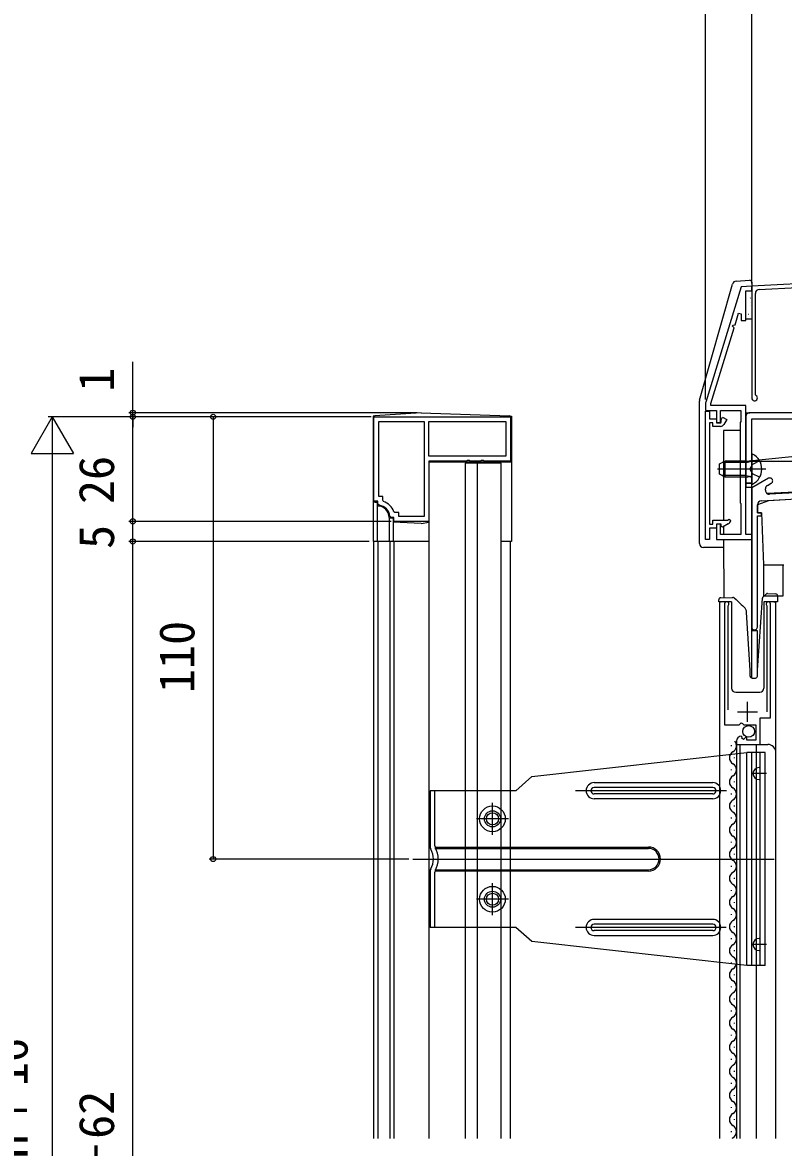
# Model space of a CAD drawing. Units: millimetres, scale not verified. Extents: x -525 to 525, y -783 to 778.
# Drawn here: x -292.4 to -103.1, y 186.5 to 466.3 of the extents above; entities that cross this region are included whole.
import ezdxf
from ezdxf.enums import TextEntityAlignment as Align

# ---------------------------------------------------------------- set-up
doc = ezdxf.new("R2010")
doc.units = ezdxf.units.MM
doc.header["$LTSCALE"] = 4
for name, color, linetype in [('0-2_YKK_11', 7, 'Continuous'), ('0-3_YKK_11E', 7, 'Continuous'), ('0-4_YKK_12', 2, 'Continuous'), ('0-5_YKK_13', 4, 'Continuous'), ('0-6_YKK_D', 6, 'Continuous'), ('0-8_YSS_K', 3, 'Continuous')]:
    doc.layers.add(name, color=color, linetype=linetype)
doc.styles.add('ＭＳ ゴシック', font='')
doc.styles.get('ＭＳ ゴシック').set_extended_font_data('MS Gothic')

msp = doc.modelspace()

# ---------------------------------------------------------------- linework, layer by layer
at = {"layer": '0-2_YKK_11'}
for p, q in [((-107.603, 349.932), (-107.603, 350.269)), ((-107.103, 351.135), (-106.135, 351.694)), ((-108.655, 347.321), (-93.729, 348.103)), ((-112.053, 292.3), (-112.053, 297.3)), ((-114.553, 294.8), (-109.553, 294.8))]:
    msp.add_line(p, q, dxfattribs=at)
for points in [[(-112.503, 338.9), (-112.503, 371), (-121.203, 371), (-121.203, 371.504), (-115.403, 390.314), (-115.796, 390.737), (-115.728, 390.958), (-115.165, 391.086), (-114.284, 393.944), (-113.603, 393.841), (-113.603, 392.2), (-112.503, 392.2), (-112.503, 399.52), (-111.003, 399.598), (-111.003, 400.7), (-113.603, 400.564), (-122.458, 371.844)], [(-122.503, 371.549), (-122.503, 369.8), (-119.803, 369.8), (-119.803, 366.8), (-118.803, 366.8), (-118.803, 369.8), (-113.703, 369.8), (-113.703, 367), (-113.903, 366.8), (-113.903, 346.8), (-113.703, 346.6), (-113.703, 338.9), (-118.803, 338.9), (-118.803, 341.5), (-119.803, 341.5), (-119.803, 337.7), (-111.003, 337.7), (-111.003, 338.9), (-112.503, 338.9)], [(-122.503, 337.7), (-122.503, 369.6), (-121.503, 369.6), (-121.503, 367.7), (-119.803, 367.7), (-119.803, 366.7), (-118.723, 366.7), (-118.612, 366.891), (-118.612, 367.191), (-118.612, 367.491), (-118.242, 368.132), (-117.203, 367.532), (-117.914, 366.3)], [(-205, 368.198), (-171, 368.198), (-171, 357.198), (-177.542, 357.198), (-177.725, 357.318), (-178.275, 357.318), (-178.458, 357.198), (-181.042, 357.198), (-181.225, 357.318), (-181.775, 357.318), (-181.958, 357.198), (-191.3, 357.198), (-191.3, 342.198), (-200, 342.198), (-200, 343.198), (-200.714, 343.198), (-201.012, 343.471)], [(-203.727, 346.186), (-204, 346.485), (-204, 347.198), (-205, 347.198), (-205, 368.198)], [(-202.6, 347.158), (-202.8, 347.441), (-202.8, 348.398), (-203.8, 348.398), (-203.8, 366.998), (-192.5, 366.998)], [(-192.5, 366.998), (-192.5, 343.398), (-198.8, 343.398), (-198.8, 344.398), (-199.757, 344.398), (-200.04, 344.598)], [(-118.78, 365.8), (-120.703, 365.8), (-120.703, 366.7), (-121.503, 366.7), (-121.503, 341.5), (-120.703, 341.5), (-120.703, 342.5), (-117.025, 342.5), (-116.611, 342.739), (-116.177, 342.384)], [(-106.835, 352.906), (-111.003, 350.5), (-111.003, 315.9)], [(-92.203, 349.685), (-106.551, 348.933)], [(-109.603, 315.9), (-109.603, 343.6), (-108.603, 343.6), (-108.603, 344.3), (-109.603, 344.3), (-109.603, 346.322)], [(-116.848, 341.563), (-118.303, 340.723), (-118.603, 340.896), (-118.603, 341.5), (-119.803, 341.5), (-119.803, 340.5), (-121.503, 340.5), (-121.503, 337.7), (-122.503, 337.7)], [(-117.803, 321.65), (-117.803, 291.6), (-114.172, 291.6), (-113.631, 292.053), (-113.303, 291.9), (-113.003, 291.6), (-110.003, 291.6), (-110.003, 287.8), (-112.203, 287.8), (-112.203, 288.434), (-112.45, 288.536), (-113.027, 287.959), (-113.495, 288.229), (-113.41, 288.548), (-113.621, 288.799)], [(-116.853, 295.3), (-116.853, 321.168), (-116.8, 321.338)], [(-114.803, 287.505), (-114.803, 286.7), (-108.903, 286.7), (-108.903, 293.303), (-106.303, 293.303), (-106.303, 321.65)], [(-107.306, 321.338), (-107.253, 321.168), (-107.253, 294.8)]]:
    msp.add_lwpolyline(points, dxfattribs=at)
msp.add_lwpolyline([(-172.2, 358.398), (-191.3, 358.398), (-191.3, 366.998), (-172.2, 366.998)], close=True, dxfattribs=at)
for centre, radius, start, end in [((-121.503, 371.549), 1, 162.86303, 179.99991), ((-118.78, 366.8), 1, 270, 330.00002), ((-106.485, 352.3), 0.7, 299.99998, 120), ((-106.603, 350.269), 1, 119.99998, 180), ((-106.603, 349.932), 1, 179.99999, 272.99998), ((-204, 343.198), 4.2, 19.46988, 70.52764), ((-108.603, 346.322), 1, 93, 179.99997), ((-204, 343.198), 3, 5.21541, 84.78349), ((-117.598, 342.862), 1.5, 300.00001, 341.40962), ((-117.253, 321.65), 0.55, 325.43955, 179.99998), ((-106.853, 321.65), 0.55, 0.00002, 214.56068), ((-110.303, 315.9), 0.7, 179.99999, 0.00001), ((-113.503, 287.505), 1.3, 95.21588, 180)]:
    msp.add_arc(centre, radius, start, end, dxfattribs=at)
at = {"layer": '0-3_YKK_11E'}
msp.add_line((-109.155, 399.896), (-99.588, 400.397), dxfattribs=at)
for points in [[(-70.003, 402.2), (-82.381, 402.2), (-91.045, 401.746), (-91.222, 401.617), (-91.771, 401.588), (-91.961, 401.698), (-111.003, 400.7), (-111.003, 372.9)], [(-109.953, 373.506), (-110.103, 373.766), (-110.103, 398.897)]]:
    msp.add_lwpolyline(points, dxfattribs=at)
for centre, radius, start, end in [((-109.103, 398.897), 1, 93.00003, 180), ((-110.303, 372.9), 0.7, 180.00001, 60)]:
    msp.add_arc(centre, radius, start, end, dxfattribs=at)
at = {"layer": '0-4_YKK_12'}
for p, q in [((-179.3, 356.7), (-179.3, 188.7)), ((-111.003, 341.398), (-111.003, 350.7)), ((-90, 350), (-107.159, 349.101)), ((-111.003, 303.2), (-111.003, 348.7)), ((-118.004, 340.896), (-118.004, 338.898)), ((-205, 188.7), (-205, 337.2)), ((-204.005, 337.2), (-204.005, 188.7)), ((-201, 337.2), (-201, 188.7)), ((-200, 337.2), (-200, 188.7)), ((-191.3, 337.2), (-191.3, 188.7)), ((-171, 188.7), (-171, 337.2)), ((-118.004, 337.7), (-117.934, 323.213)), ((-116.003, 322.2), (-119.003, 322.2)), ((-119.003, 322.2), (-119.003, 188.7)), ((-116.003, 322.2), (-116.003, 300.7)), ((-105.003, 322.2), (-108.003, 322.2)), ((-108.003, 322.2), (-108.003, 300.7)), ((-105.003, 188.7), (-105.003, 322.2)), ((-109.606, 315), (-111.006, 315)), ((-109.603, 305.2), (-109.603, 315)), ((-115.003, 299.7), (-109.003, 299.7)), ((-116.063, 286.296), (-116.063, 286.496)), ((-114.803, 286.7), (-114.803, 188.7)), ((-114.803, 286.7), (-107.003, 286.7)), ((-114.003, 286.7), (-114.003, 188.7)), ((-109.803, 188.7), (-109.803, 286.7)), ((-115.303, 283.296), (-115.303, 283.496)), ((-116.063, 280.296), (-116.063, 280.496)), ((-115.303, 277.296), (-115.303, 277.496)), ((-116.063, 274.296), (-116.063, 274.496)), ((-115.303, 271.296), (-115.303, 271.496)), ((-116.063, 268.296), (-116.063, 268.496)), ((-115.303, 265.296), (-115.303, 265.496)), ((-116.063, 262.296), (-116.063, 262.496)), ((-115.303, 259.296), (-115.303, 259.496)), ((-116.063, 256.296), (-116.063, 256.496)), ((-115.303, 253.296), (-115.303, 253.496)), ((-116.063, 250.296), (-116.063, 250.496)), ((-115.303, 247.296), (-115.303, 247.496)), ((-116.063, 244.296), (-116.063, 244.496)), ((-115.303, 241.296), (-115.303, 241.496)), ((-116.063, 238.296), (-116.063, 238.496)), ((-115.303, 235.296), (-115.303, 235.496)), ((-116.063, 232.296), (-116.063, 232.496)), ((-115.303, 229.296), (-115.303, 229.496)), ((-116.063, 226.296), (-116.063, 226.496)), ((-115.303, 223.296), (-115.303, 223.496)), ((-116.063, 220.296), (-116.063, 220.496)), ((-115.303, 217.296), (-115.303, 217.496)), ((-116.063, 214.296), (-116.063, 214.496)), ((-115.303, 211.296), (-115.303, 211.496)), ((-116.063, 208.296), (-116.063, 208.496)), ((-115.303, 205.296), (-115.303, 205.496)), ((-116.063, 202.296), (-116.063, 202.496)), ((-115.303, 199.296), (-115.303, 199.496)), ((-116.063, 196.296), (-116.063, 196.496)), ((-115.303, 193.296), (-115.303, 193.496)), ((-116.063, 190.296), (-116.063, 190.496))]:
    msp.add_line(p, q, dxfattribs=at)
for points in [[(-113.903, 364.8), (-118.004, 364.8), (-118.004, 342.5)], [(-173.3, 188.7), (-173.3, 356.7), (-182.3, 356.7), (-182.3, 188.7)]]:
    msp.add_lwpolyline(points, dxfattribs=at)
for centre, radius, start, end in [((-115.003, 300.7), 1, 180, 270), ((-109.003, 300.7), 1, 270, 0), ((-116.521, 286.396), 1.718, 299.20254, 40.19407), ((-107.003, 284.7), 2, 0, 90), ((-114.844, 283.396), 1.718, 119.20254, 240.79746), ((-116.521, 280.396), 1.718, 299.20254, 60.79746), ((-114.844, 277.396), 1.718, 119.20254, 240.79746), ((-116.521, 274.396), 1.718, 299.20254, 60.79746), ((-114.844, 271.396), 1.718, 119.20254, 240.79746), ((-116.521, 268.396), 1.718, 299.20254, 60.79746), ((-114.844, 265.396), 1.718, 119.20254, 240.79746), ((-116.521, 262.396), 1.718, 299.20254, 60.79746), ((-114.844, 259.396), 1.718, 119.20254, 240.79746), ((-116.521, 256.396), 1.718, 299.20254, 60.79746), ((-114.844, 253.396), 1.718, 119.20254, 240.79746), ((-116.521, 250.396), 1.718, 299.20254, 60.79746), ((-114.844, 247.396), 1.718, 119.20254, 240.79746), ((-116.521, 244.396), 1.718, 299.20254, 60.79746), ((-114.844, 241.396), 1.718, 119.20254, 240.79746), ((-116.521, 238.396), 1.718, 299.20254, 60.79746), ((-114.844, 235.396), 1.718, 119.20254, 240.79746), ((-116.521, 232.396), 1.718, 299.20254, 60.79746), ((-114.844, 229.396), 1.718, 119.20254, 240.79746), ((-116.521, 226.396), 1.718, 299.20254, 60.79746), ((-114.844, 223.396), 1.718, 119.20254, 240.79746), ((-116.521, 220.396), 1.718, 299.20254, 60.79746), ((-114.844, 217.396), 1.718, 119.20254, 240.79746), ((-116.521, 214.396), 1.718, 299.20254, 60.79746), ((-114.844, 211.396), 1.718, 119.20254, 240.79746), ((-116.521, 208.396), 1.718, 299.20254, 60.79746), ((-114.844, 205.396), 1.718, 119.20254, 240.79746), ((-116.521, 202.396), 1.718, 299.20254, 60.79746), ((-114.844, 199.396), 1.718, 119.20254, 240.79746), ((-116.521, 196.396), 1.718, 299.20254, 60.79746), ((-114.844, 193.396), 1.718, 119.20254, 240.79746), ((-116.521, 190.396), 1.718, 299.20254, 60.79746), ((-114.844, 187.396), 1.718, 119.20254, 130.58973)]:
    msp.add_arc(centre, radius, start, end, dxfattribs=at)
at = {"layer": '0-5_YKK_13'}
for p, q in [((-123.965, 372.334), (-115.776, 401.238)), ((-114.874, 401.963), (-111.533, 402.167)), ((-111.003, 401.668), (-111.003, 400.384)), ((-111.385, 397.722), (-111.339, 397.81)), ((-111.378, 396.737), (-111.371, 396.744)), ((-111.241, 395.89), (-111.197, 395.914)), ((-111.884, 393.698), (-111.84, 393.722)), ((-111.533, 392.55), (-111.527, 392.557)), ((-124.003, 336.7), (-124.003, 372.061)), ((-204.733, 368.429), (-205.2, 368.398)), ((-205.2, 368.398), (-205.2, 367.924)), ((-205.2, 367.931), (-205.2, 337.198)), ((-193.2, 369.198), (-204.733, 368.429)), ((-193.2, 369.198), (-171.282, 368.416)), ((-171.282, 368.416), (-170.8, 368.398)), ((-170.8, 368.398), (-170.8, 367.911)), ((-170.8, 367.916), (-170.8, 337.198)), ((-12.503, 369.2), (-111.503, 369.2)), ((-111.003, 358.796), (-111.003, 351.604)), ((-191.3, 356.998), (-191.3, 337.198)), ((-191.3, 356.998), (-170.8, 356.998)), ((-119.003, 356.5), (-117.603, 357.2)), ((-119.003, 353.9), (-119.003, 356.5)), ((-112.403, 356.821), (-118.361, 356.821)), ((-112.403, 357.2), (-117.603, 357.2)), ((-117.603, 353.2), (-117.603, 357.2)), ((-112.403, 353.2), (-112.403, 357.2)), ((-112.403, 357.2), (-111.59, 357.055)), ((-112.403, 356.821), (-111.388, 357.061)), ((-111.461, 355.2), (-110.852, 356.345)), ((-109.037, 357.25), (-110.852, 356.345)), ((-107.503, 355.2), (-119.491, 355.2)), ((-117.603, 353.2), (-119.003, 353.9)), ((-112.403, 353.579), (-118.361, 353.579)), ((-112.403, 353.2), (-117.603, 353.2)), ((-112.403, 353.579), (-111.388, 353.339)), ((-112.403, 353.2), (-111.59, 353.345)), ((-111.461, 355.2), (-110.852, 354.055)), ((-109.037, 353.15), (-110.852, 354.055)), ((-112.503, 351.7), (-111.003, 351.698)), ((-111.003, 351.7), (-112.503, 351.698)), ((-106.872, 347.294), (-109.603, 346.3)), ((-102.603, 347.518), (-106.872, 347.294)), ((-204, 345.998), (-204.2, 345.998)), ((-109.603, 346.3), (-109.603, 344.3)), ((-109.603, 344.3), (-108.553, 344.3)), ((-108.553, 344.3), (-108.103, 331.4)), ((-201.2, 343.198), (-201.2, 337.198)), ((-200.2, 342.998), (-201.2, 342.998)), ((-200.2, 342.998), (-200.2, 337.198)), ((-193.2, 341.698), (-200.2, 341.998)), ((-193.2, 341.698), (-191.3, 341.998)), ((-191.3, 337.2), (-205.2, 337.2)), ((-170.8, 337.198), (-173.3, 337.198)), ((-118.004, 335.7), (-123.003, 335.7)), ((-108.103, 331.4), (-103.203, 331.4)), ((-108.103, 331.4), (-108.103, 323.7)), ((-103.203, 331.4), (-103.003, 331.4)), ((-103.203, 323.7), (-103.203, 331.4)), ((-119.196, 322.169), (-119.213, 322.668)), ((-118.731, 323.186), (-115.875, 323.285)), ((-118.696, 322.186), (-118.596, 322.19)), ((-109.602, 305.217), (-108.354, 323.056)), ((-108.196, 323.387), (-107.42, 324.111)), ((-108.103, 323.7), (-103.203, 323.7)), ((-107.062, 324.245), (-105.04, 324.174)), ((-105.51, 322.19), (-105.11, 322.176)), ((-104.558, 323.657), (-104.61, 322.158)), ((-111.403, 305.2), (-112.279, 319.53)), ((-111.403, 303.7), (-111.403, 305.2)), ((-109.603, 303.7), (-109.603, 305.183)), ((-110.903, 303.2), (-110.103, 303.2)), ((-165.703, 278.7), (-112.203, 284.7)), ((-107.703, 284.7), (-112.203, 284.7)), ((-111.003, 231.7), (-111.003, 284.7)), ((-108.903, 231.7), (-108.903, 284.7)), ((-107.703, 231.7), (-107.703, 284.7)), ((-109.198, 280.95), (-108.903, 280.95)), ((-150.203, 277.2), (-120.703, 277.2)), ((-107.323, 279.45), (-111.003, 279.45)), ((-109.198, 277.95), (-108.903, 277.95)), ((-191.003, 275.2), (-191.003, 261.14)), ((-171.003, 275.2), (-191.003, 275.2)), ((-189.803, 261.45), (-189.803, 275.2)), ((-117.269, 275.2), (-154.848, 275.2)), ((-120.703, 276), (-150.203, 276)), ((-120.703, 274.4), (-150.203, 274.4)), ((-175.503, 264.2), (-175.503, 272.2)), ((-120.703, 273.2), (-150.203, 273.2)), ((-171.503, 268.2), (-179.503, 268.2)), ((-189.803, 261.193), (-171.003, 261.193)), ((-189.803, 260.853), (-171.003, 260.853)), ((-171.003, 261.193), (-136.696, 261.193)), ((-171.003, 260.853), (-136.696, 260.853)), ((-195.32, 258.2), (-105.421, 258.2)), ((-191.003, 255.261), (-191.003, 241.2)), ((-189.803, 255.547), (-171.003, 255.547)), ((-189.803, 241.2), (-189.803, 254.951)), ((-171.003, 255.207), (-189.769, 255.207)), ((-171.003, 255.547), (-136.696, 255.547)), ((-136.696, 255.207), (-171.003, 255.207)), ((-175.503, 244.2), (-175.503, 252.2)), ((-171.503, 248.2), (-179.503, 248.2)), ((-171.003, 241.2), (-191.003, 241.2)), ((-169.703, 241.2), (-171.003, 241.2)), ((-165.703, 237.7), (-169.703, 241.2)), ((-117.352, 241.2), (-154.821, 241.2)), ((-120.703, 243.2), (-150.203, 243.2)), ((-120.703, 242), (-150.203, 242)), ((-120.703, 240.4), (-150.203, 240.4)), ((-150.203, 239.2), (-120.703, 239.2)), ((-109.198, 238.45), (-108.903, 238.45)), ((-112.203, 231.7), (-165.703, 237.7)), ((-107.323, 236.95), (-110.973, 236.95)), ((-109.198, 235.45), (-108.903, 235.45))]:
    msp.add_line(p, q, dxfattribs=at)
msp.add_lwpolyline([(-111.003, 392.52), (-112.503, 392.52), (-112.503, 399.52), (-111.003, 399.52)], close=True, dxfattribs=at)
msp.add_lwpolyline([(-111.003, 392.52), (-112.503, 392.52), (-112.503, 399.52), (-111.003, 399.52)], close=True, dxfattribs=at)
for points in [[(-112.503, 368.2), (-112.503, 350.7), (-111.003, 350.7), (-111.003, 367.7), (-12.503, 367.7), (-12.503, 369.2)], [(-204.7, 346.998), (-204.2, 346.998), (-204.2, 337.198)], [(-118.696, 322.186), (-118.794, 322.183), (-118.887, 322.179), (-118.974, 322.176), (-119.049, 322.174), (-119.112, 322.172), (-119.158, 322.17), (-119.186, 322.169), (-119.196, 322.169)], [(-115.875, 323.285), (-115.763, 323.289), (-115.721, 323.291)], [(-115.363, 323.157), (-114.904, 322.729), (-114.451, 322.306), (-114.014, 321.898), (-113.608, 321.52), (-113.258, 321.194), (-113.005, 320.958), (-112.912, 320.871)], [(-104.61, 322.158), (-104.62, 322.159), (-104.648, 322.16), (-104.694, 322.161), (-104.756, 322.163), (-104.832, 322.166), (-104.919, 322.169), (-105.012, 322.172), (-105.11, 322.176)], [(-107.703, 231.7), (-112.203, 231.7), (-112.203, 284.7)], [(-165.703, 278.7), (-169.703, 275.2), (-171.003, 275.2)]]:
    msp.add_lwpolyline(points, dxfattribs=at)
for centre, radius in [((-111.77, 289.95), 1.45), ((-175.503, 268.2), 3.2), ((-175.503, 268.2), 2), ((-175.503, 268.2), 1.5), ((-175.503, 248.2), 3.2), ((-175.503, 248.2), 2), ((-175.503, 248.2), 1.5)]:
    msp.add_circle(centre, radius, dxfattribs=at)
for centre, radius, start, end in [((-114.813, 400.965), 1, 93.5, 164.18081), ((-111.503, 401.668), 0.5, 0, 93.5), ((-123.003, 372.061), 1, 164.18081, 180), ((-204.7, 367.931), 0.5, 93.81407, 180), ((-171.3, 367.916), 0.5, 0, 87.95459), ((-111.503, 368.2), 1, 89.99998, 180.00002), ((-110.849, 358.796), 0.154, 62.71904, 180), ((-112.703, 355.2), 4.2, 297.28096, 62.71904), ((-111.503, 357.548), 0.5, 259.90904, 0), ((-111.503, 352.852), 0.5, 0, 100.09096), ((-110.849, 351.604), 0.154, 180, 297.28096), ((-204.7, 347.498), 0.5, 180, 270), ((-204, 343.198), 2.8, 360, 90), ((-123.003, 336.7), 1, 180, 270), ((-118.714, 322.686), 0.5, 92, 182), ((-115.704, 322.791), 0.5, 47, 92), ((-107.855, 323.022), 0.5, 133, 176), ((-107.079, 323.745), 0.5, 88, 133), ((-105.057, 323.675), 0.5, 358, 88), ((-114.276, 319.408), 2, 3.5, 47), ((-109.103, 305.183), 0.5, 176, 180), ((-110.903, 303.7), 0.5, 180, 270), ((-110.103, 303.7), 0.5, 270, 0), ((-109.198, 279.45), 1.5, 90, 270), ((-150.203, 275.2), 2, 90, 270), ((-120.703, 275.2), 2, 270, 90), ((-150.203, 275.2), 0.8, 90, 270), ((-120.703, 275.2), 0.8, 270, 90), ((-190.003, 261.14), 1, 180, 210.45031), ((-195.003, 258.2), 4.8, 329.54969, 30.45031), ((-188.803, 261.45), 1, 180, 207.66045), ((-195.003, 258.2), 6, 332.33955, 27.66045), ((-136.696, 258.2), 2.993, 270, 90), ((-136.696, 258.2), 2.653, 270, 90), ((-190.003, 255.261), 1, 149.54969, 180), ((-188.803, 254.951), 1, 152.33955, 180), ((-150.203, 241.2), 2, 90, 270), ((-150.203, 241.2), 0.8, 90, 270), ((-120.703, 241.2), 2, 270, 90), ((-120.703, 241.2), 0.8, 270, 90), ((-109.198, 236.95), 1.5, 90, 270)]:
    msp.add_arc(centre, radius, start, end, dxfattribs=at)
at = {"layer": '0-6_YKK_D'}
for p, q in [((-122.503, 372.549), (-122.503, 526.375)), ((-111.003, 401.384), (-111.003, 526.375)), ((-111.003, 401.384), (-111.003, 526.375)), ((-111.003, 401.384), (-111.003, 506.375)), ((-265, 369.198), (-265, 381.912)), ((-285, 368.198), (-290.25, 359.105)), ((-205.7, 368.198), (-286, 368.198)), ((-285, 368.198), (-279.75, 359.105)), ((-285, 368.198), (-285, 350.012)), ((-194.2, 369.198), (-266, 369.198)), ((-219.001, 368.198), (-266, 368.198)), ((-205.7, 368.198), (-266, 368.198)), ((-265, 368.198), (-265, 369.198)), ((-265, 342.198), (-265, 368.198)), ((-265, 368.198), (-265, 365.648)), ((-205.7, 368.198), (-246, 368.198)), ((-245, 368.198), (-245, 258.2)), ((-290.25, 359.105), (-279.75, 359.105)), ((-285, 357.698), (-285, 27.698)), ((-200.7, 342.198), (-266, 342.198)), ((-200.7, 342.198), (-266, 342.198)), ((-265, 337.2), (-265, 342.198)), ((-206.2, 337.2), (-266, 337.2)), ((-206.2, 337.2), (-266, 337.2)), ((-265, 48.198), (-265, 337.2)), ((-196.32, 258.2), (-246, 258.2))]:
    msp.add_line(p, q, dxfattribs=at)
for centre in [(-265, 369.198), (-265, 368.198), (-265, 368.198), (-245, 368.198), (-265, 342.198), (-265, 342.198), (-265, 337.2), (-265, 337.2), (-245, 258.2)]:
    msp.add_circle(centre, 0.637, dxfattribs=at)
at = {"layer": '0-8_YSS_K'}
for q in [(-112.503, 368.2), (-111.503, 369.2)]:
    msp.add_line((-112.503, 369.2), q, dxfattribs=at)
for points in [[(-112.503, 357.2), (5.997, 357.2), (5.997, 369.2)], [(-112.503, 357.2), (5.997, 369.2), (-12.503, 369.2)]]:
    msp.add_lwpolyline(points, dxfattribs=at)

# ---------------------------------------------------------------- texts
at = {"layer": '0-6_YKK_D', "style": 'ＭＳ ゴシック'}
for s, p in [('1', (-267, 374.457)), ('26', (-267, 346.505)), ('5', (-267, 335.336)), ('110', (-247, 299.495)), ('面格子H＝KH＋16', (-288.5, 123.766)), ('DKH－62', (-267, 158.642))]:
    msp.add_text(s, height=8.798, rotation=90, dxfattribs=at).set_placement(p, align=Align.BOTTOM_LEFT)

doc.saveas('drawing.dxf')
